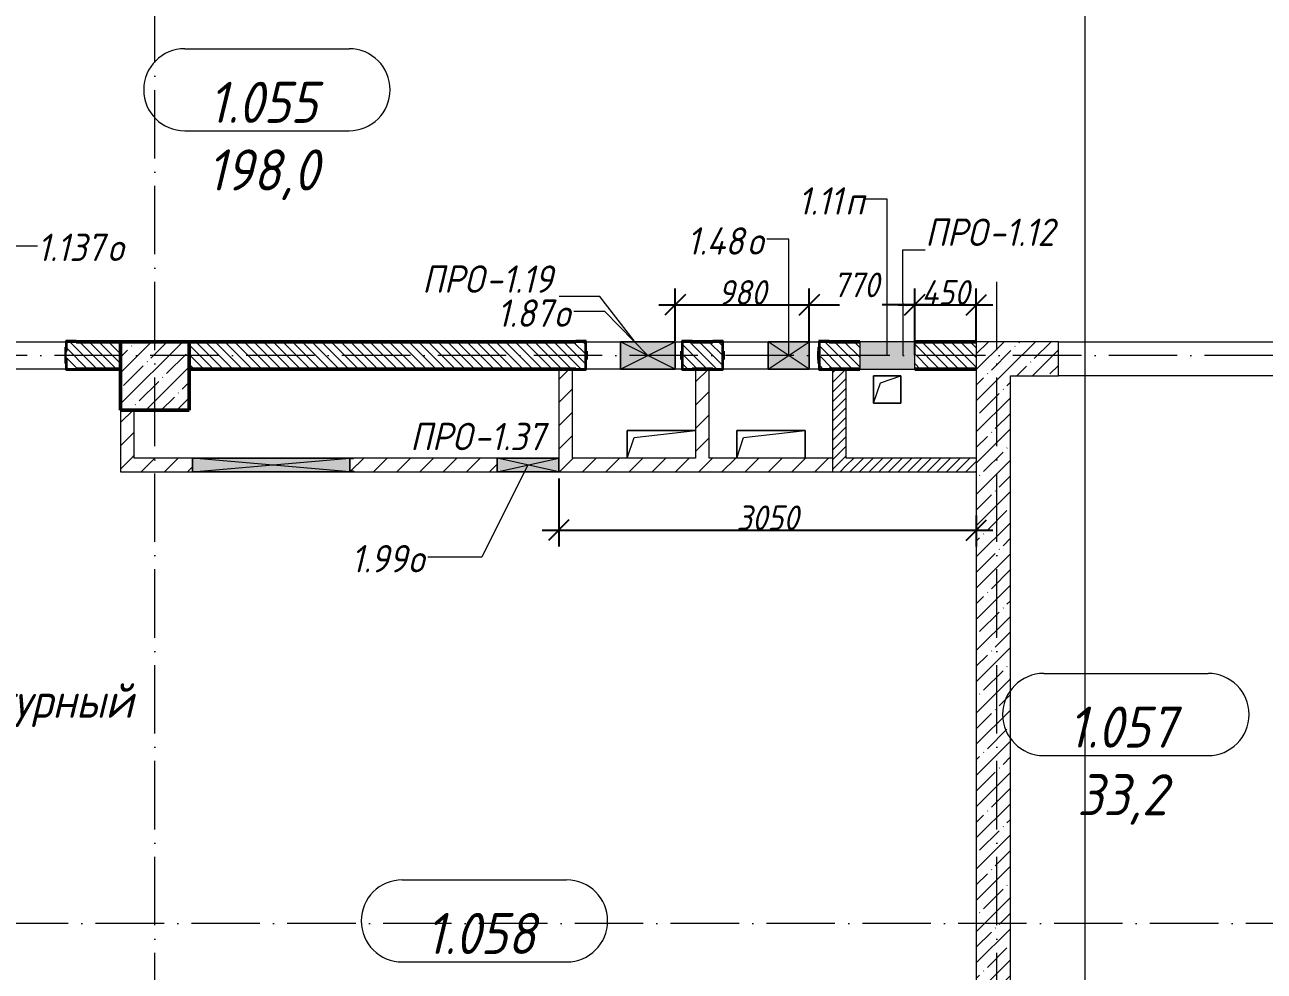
# Model space of a CAD drawing. Header units: millimetres. Extents: x -12989 to 629078, y -109036 to 555275.
# Drawn here: x 587213 to 596266, y 267375 to 274287 of the extents above; entities that cross this region are included whole.
import ezdxf

# ---------------------------------------------------------------- set-up
doc = ezdxf.new("R2010")
doc.units = ezdxf.units.MM
doc.linetypes.add('50_200_ШТРИХ_1Т_ш5_п1_п1_', pattern=[700, 500, -100, 0, -100])
for name, color, linetype, lineweight in [('A-____-____-DIMS', 7, 'Continuous', 9), ('A-DETL-GENF-OTLN', 7, 'Continuous', 9), ('A-FLOR-____-OTLN', 7, 'Continuous', 9), ('A-GENM-____-IDEN', 7, 'Continuous', 9), ('A-GENM-____-MCUT', 7, 'Continuous', 25), ('A-GENM-____-OTLN', 7, 'Continuous', 9), ('A-GENM-____-OTLN-1', 7, 'Continuous', 25), ('A-GLAZ-____-IDEN', 7, 'Continuous', 9), ('A-GLAZ-____-OTLN', 7, 'Continuous', 9), ('A-WALL-____-MCUT-1', 7, 'Continuous', 9), ('A-WALL-____-MCUT-2', 7, 'Continuous', 50), ('A-WALL-____-OTLN', 7, 'Continuous', 9), ('A-WALL-____-PATT-1', 7, 'Continuous', 9), ('A-WALL-FNSH-MCUT-1', 7, 'Continuous', 9), ('G-____-____-TEXT', 7, 'Continuous', 9), ('I-WALL-____-OTLN', 7, 'Continuous', 9), ('S-COLS-____-MCUT', 7, 'Continuous', 50), ('S-COLS-____-OTLN', 7, 'Continuous', 9), ('S-GRID-____-OTLN-1', 7, '50_200_ШТРИХ_1Т_ш5_п1_п1_', 9)]:
    doc.layers.add(name, color=color, linetype=linetype, lineweight=lineweight)
doc.layers.add('A-AREA-IDEN-1', color=7, linetype='Continuous', lineweight=9, true_color=0xaaaaaa)
doc.layers.add('G-____-____-SYMB-1', color=9, linetype='Continuous', lineweight=9, true_color=0x808080)
doc.styles.add('ISOCPEUR_I', font='isocpeui.ttf', dxfattribs={"width": 0.9, "height": 2.5})
doc.styles.add('ISOCPEUR_I_10', font='isocpeui.ttf', dxfattribs={"width": 0.9, "height": 180})
doc.styles.add('ISOCPEUR_I_9', font='isocpeui.ttf', dxfattribs={"width": 0.9, "height": 250})
doc.dimstyles.new('ISO-1_8_0_9К_СРЕДНИЙ_Кладочные_3', dxfattribs={"dimscale": 304.8, "dimtxt": 179.276612, "dimasz": 0.492126, "dimexe": 0.393701, "dimexo": 0, "dimgap": 0, "dimtad": 1, "dimdec": 3, "dimrnd": 0.001, "dimdsep": 46, "dimtxsty": 'ISOCPEUR_I_10', "dimblk1": 'OBLIQUE', "dimblk2": 'OBLIQUE', "dimsah": 1, "dimcen": 0.09, "dimdle": 0.393701, "dimazin": 0, "dimtfac": 1, "dimtdec": 4, "dimtix": 1, "dimtmove": 0, "dimatfit": 3, "dimfxl": 1, "dimtvp": 1, "dimtolj": 1, "dimtzin": 0, "dimarcsym": 2})
doc.dimstyles.new('ISO-1_8_0_9К_СРЕДНИЙ_Кладочные_5', dxfattribs={"dimscale": 304.8, "dimtxt": 179.276612, "dimasz": 0.492126, "dimexe": 0.393701, "dimexo": 0, "dimgap": 0, "dimtad": 1, "dimdec": 3, "dimrnd": 0.001, "dimdsep": 46, "dimtxsty": 'ISOCPEUR_I_10', "dimblk1": 'OBLIQUE', "dimblk2": 'OBLIQUE', "dimsah": 1, "dimcen": 0.09, "dimdle": 0.393701, "dimazin": 0, "dimtfac": 1, "dimtdec": 4, "dimtix": 1, "dimtmove": 2, "dimatfit": 3, "dimfxl": 1, "dimtvp": 1, "dimtolj": 1, "dimtzin": 0, "dimarcsym": 2})
pattern_1 = [(135, (513013.31, 265891.49), (-35.35534, -35.35534), [])]
pattern_2 = [(45, (513013.31, 265891.49), (-84.85281, 84.85281), [])]
pattern_3 = [(45, (513013.31, 265891.49), (-35.35534, 35.35534), [])]
pattern_4 = [(45, (513013.31, 265891.49), (-114.04925, 114.04925), []), (45, (513127.36, 265891.49), (-114.04925, 114.04925), [201.612, -40.322, 3.353, -36.97])]

# ---------------------------------------------------------------- blocks, each defined once
blk = doc.blocks.new('BSC_Колонна _Прямоугольная - 500х500-V65-АР1_План отверстий 1 этажа в осях 1-64_А-ГГ')
at = {"layer": 'S-COLS-____-OTLN'}
h = blk.add_hatch(dxfattribs=at)
h.set_pattern_fill('FP_97', color=256, style=0, pattern_type=2)
h.set_pattern_definition([(45, (-75150, -5831.04), (-114.04925, 114.04925), []), (45, (-75035.95, -5831.04), (-114.04925, 114.04925), [201.613, -40.323, 3.353, -36.97])])
h.paths.add_polyline_path([(-250, -250), (250, -250), (250, 250), (-250, 250)], flags=0)
at = {"layer": 'S-COLS-____-MCUT'}
for p, q in [((250, 250), (-250, 250)), ((-250, 250), (-250, -250)), ((250, -250), (250, 250)), ((-250, -250), (250, -250))]:
    blk.add_line(p, q, dxfattribs=at)
blk = doc.blocks.new('Фахверк_СКБ_Уголок - 200_4010_1-27904896-АР1_План отверстий 1 этажа в осях 1-64_А-ГГ')
at = {"layer": 'A-GENM-____-MCUT'}
for p, q in [((200, 156), (125, 156)), ((125, 156), (125, 81)), ((131, 81), (131, 150)), ((131, 150), (200, 150)), ((200, 150), (200, 156)), ((125, 81), (131, 81)), ((131, 19), (125, 19)), ((125, 19), (125, -56)), ((131, -50), (131, 19)), ((125, -56), (200, -56)), ((200, -50), (131, -50)), ((200, -56), (200, -50))]:
    blk.add_line(p, q, dxfattribs=at)
blk = doc.blocks.new('Фахверк_СКБ_Уголок - 200_4010-27904266-АР1_План отверстий 1 этажа в осях 1-64_А-ГГ')
at = {"layer": 'A-GENM-____-MCUT'}
for p, q in [((125, 156), (50, 156)), ((50, 156), (50, 150)), ((50, 150), (119, 150)), ((119, 150), (119, 81)), ((125, 81), (125, 156)), ((119, 81), (125, 81)), ((125, 19), (119, 19)), ((119, 19), (119, -50)), ((125, -56), (125, 19)), ((119, -50), (50, -50)), ((50, -50), (50, -56)), ((50, -56), (125, -56))]:
    blk.add_line(p, q, dxfattribs=at)
blk = doc.blocks.new('154_Фахверк_СКБ_Швеллер - Тип_100_4010-28225412-АР1_План отверстий 1 этажа в осях 1-64_А-ГГ')
at = {"layer": 'A-GENM-____-MCUT'}
for p, q in [((150, 50), (175, 50)), ((175, 47), (150, 47)), ((175, 50), (175, 47)), ((150, -47), (175, -47)), ((175, -50), (150, -50)), ((175, -47), (175, -50))]:
    blk.add_line(p, q, dxfattribs=at)
blk = doc.blocks.new('154_Стойка_СКБ_Уголок - СМ-2230_200-28216496-АР1_План отверстий 1 этажа в осях 1-64_А-ГГ')
at = {"layer": 'A-GENM-____-MCUT'}
for p, q in [((125, 156), (125, 81)), ((200, 156), (125, 156)), ((131, 81), (131, 150)), ((131, 150), (200, 150)), ((200, 150), (200, 156)), ((125, 81), (131, 81)), ((131, 19), (125, 19)), ((125, 19), (125, -56)), ((131, -50), (131, 19)), ((125, -56), (200, -56)), ((200, -50), (131, -50)), ((200, -56), (200, -50))]:
    blk.add_line(p, q, dxfattribs=at)
blk = doc.blocks.new('Стойка_Влож_Полоса боковая - Полоса-V151-АР1_План отверстий 1 этажа в осях 1-64_А-ГГ')
at = {"layer": 'A-GENM-____-OTLN'}
for p, q in [((-5, 60), (0, 60)), ((-5, -60), (-5, 60)), ((0, -60), (-5, -60))]:
    blk.add_line(p, q, dxfattribs=at)
blk = doc.blocks.new('154_Стойка_СКБ_Уголок - СМ-2530_200-28213945-АР1_План отверстий 1 этажа в осях 1-64_А-ГГ')
at = {"layer": 'A-GENM-____-MCUT'}
for p, q in [((125, 156), (125, 81)), ((200, 156), (125, 156)), ((131, 81), (131, 150)), ((131, 150), (200, 150)), ((200, 150), (200, 156)), ((125, 81), (131, 81)), ((131, 19), (125, 19)), ((125, 19), (125, -56)), ((131, -50), (131, 19)), ((125, -56), (200, -56)), ((200, -50), (131, -50)), ((200, -56), (200, -50))]:
    blk.add_line(p, q, dxfattribs=at)
blk = doc.blocks.new('Стойка_Влож_Полоса боковая - Полоса-28213942-АР1_План отверстий 1 этажа в осях 1-64_А-ГГ')
at = {"layer": 'A-GENM-____-OTLN'}
for p, q in [((-5, 60), (0, 60)), ((-5, -60), (-5, 60)), ((0, 31), (0, -31)), ((0, -60), (-5, -60))]:
    blk.add_line(p, q, dxfattribs=at)
blk = doc.blocks.new('AR_Отверстие Ниша - Лючок-32401323-АР1_План отверстий 1 этажа в осях 1-64_А-ГГ')
at = {"layer": 'A-GLAZ-____-OTLN'}
blk.add_hatch(color=256, dxfattribs=at).paths.add_polyline_path([(-200, 100), (-200, -100), (200, -100), (200, 100)], flags=0)
for p, q in [((200, 100), (-200, 100)), ((-200, 100), (-200, -100)), ((200, -100), (200, 100)), ((-200, -100), (200, -100))]:
    blk.add_line(p, q, dxfattribs=at)
blk = doc.blocks.new('AR_Отверстие прямоугольное _в плите_ - AR_Отверстие прямоугольное _в плите_-30229432-АР1_План отверстий 1 этажа в осях 1-64_А-ГГ')
at = {"layer": 'A-GENM-____-OTLN'}
for p, q in [((250, 100), (-250, 100)), ((-250, 100), (-250, -100)), ((-200, 50), (250, 100)), ((-250, -100), (-200, 50))]:
    blk.add_line(p, q, dxfattribs=at)
blk = doc.blocks.new('AR_Отверстие прямоугольное _в плите_ - AR_Отверстие прямоугольное _в плите_-V153-АР1_План отверстий 1 этажа в осях 1-64_А-ГГ')
at = {"layer": 'A-GENM-____-OTLN'}
for p, q in [((250, 100), (-250, 100)), ((-250, 100), (-250, -100)), ((-200, 50), (250, 100)), ((250, -100), (250, 100)), ((-250, -100), (-200, 50))]:
    blk.add_line(p, q, dxfattribs=at)
blk = doc.blocks.new('AR_Отверстие прямоугольное _в плите_ - AR_Отверстие прямоугольное _в плите_-V156-АР1_План отверстий 1 этажа в осях 1-64_А-ГГ')
at = {"layer": 'A-GENM-____-OTLN'}
for p, q in [((100, 100), (-100, 100)), ((-100, 100), (-100, -100)), ((-50, 50), (100, 100)), ((100, -100), (100, 100)), ((-100, -100), (-50, 50)), ((-100, -100), (100, -100))]:
    blk.add_line(p, q, dxfattribs=at)
blk = doc.blocks.new('AR_Отверстие прямоугольное _в стене_ - AR_Отверстие прямоугольное _в стене__ЭОМ-36398144-АР1_План отверстий 1 этажа в осях 1-64_А-ГГ')
at = {"layer": 'A-GLAZ-____-OTLN'}
blk.add_hatch(color=256, dxfattribs=at).paths.add_polyline_path([(112.8, 100), (-200, 100), (-200, -100), (200, -100), (200, 100)], flags=0)
at = {"layer": 'A-DETL-GENF-OTLN'}
for p, q in [((-200, -100), (-200, 100)), ((-200, 100), (200, 100)), ((200, 100), (-200, -100)), ((-200, 100), (200, -100)), ((200, 100), (-200, 100)), ((-200, 100), (-200, -100)), ((200, 100), (200, -100)), ((200, -100), (200, 100)), ((200, -100), (-200, -100)), ((-200, -100), (200, -100))]:
    blk.add_line(p, q, dxfattribs=at)
blk = doc.blocks.new('AR_Отверстие прямоугольное _в стене__БезПР - AR_Отверстие прямоугольное _в стене__БезПР-36392850-АР1_План отверстий 1 этажа в осях 1-64_А-ГГ')
at = {"layer": 'A-GLAZ-____-OTLN'}
blk.add_hatch(color=256, dxfattribs=at).paths.add_polyline_path([(150, 100), (-150, 100), (-150, -100), (150, -100), (150, 86.6)], flags=0)
at = {"layer": 'A-DETL-GENF-OTLN'}
for p, q in [((-150, -100), (-150, 100)), ((-150, 100), (150, 100)), ((150, 100), (-150, -100)), ((-150, 100), (150, -100)), ((150, 100), (-150, 100)), ((-150, 100), (-150, -100)), ((150, 100), (150, -100)), ((150, -100), (150, 100)), ((150, -100), (-150, -100)), ((-150, -100), (150, -100))]:
    blk.add_line(p, q, dxfattribs=at)
blk = doc.blocks.new('AR_Отверстие прямоугольное _в стене_ - AR_Отверстие прямоугольное _в стене__ОВ-36755311-АР1_План отверстий 1 этажа в осях 1-64_А-ГГ')
at = {"layer": 'A-GLAZ-____-OTLN'}
blk.add_hatch(color=256, dxfattribs=at).paths.add_polyline_path([(225, 50), (-225, 50), (-225, -50), (225, -50)], flags=0)
at = {"layer": 'A-DETL-GENF-OTLN'}
for p, q in [((-225, -50), (-225, 50)), ((-225, 50), (225, 50)), ((225, 50), (-225, -50)), ((-225, 50), (225, -50)), ((225, 50), (-225, 50)), ((-225, 50), (-225, -50)), ((225, 50), (225, -50)), ((225, -50), (225, 50)), ((225, -50), (-225, -50)), ((-225, -50), (225, -50))]:
    blk.add_line(p, q, dxfattribs=at)
blk = doc.blocks.new('AR_Отверстие прямоугольное _в стене_ - AR_Отверстие прямоугольное _в стене__ОВ-36863931-АР1_План отверстий 1 этажа в осях 1-64_А-ГГ')
at = {"layer": 'A-GLAZ-____-OTLN'}
blk.add_hatch(color=256, dxfattribs=at).paths.add_polyline_path([(575, 50), (-575, 50), (-575, -50), (575, -50)], flags=0)
at = {"layer": 'A-DETL-GENF-OTLN'}
for p, q in [((-575, -50), (-575, 50)), ((-575, 50), (575, 50)), ((575, 50), (-575, -50)), ((-575, 50), (575, -50)), ((575, 50), (-575, 50)), ((-575, 50), (-575, -50)), ((575, 50), (575, -50)), ((575, -50), (575, 50)), ((575, -50), (-575, -50)), ((-575, -50), (575, -50))]:
    blk.add_line(p, q, dxfattribs=at)
blk = doc.blocks.new('_Oblique')
at = {"color": 0, "linetype": 'ByBlock', "lineweight": -2}
blk.add_line((-0.5, -0.5), (0.5, 0.5), dxfattribs=at)
blk = doc.blocks.new('*D5835')
at = {"layer": 'A-____-____-DIMS', "color": 0, "lineweight": -2, "transparency": 16777216}
for p, q in [((591963.3, 271978.5), (591963.3, 272362)), ((592943.3, 271972.5), (592943.3, 272362)), ((591843.3, 272242), (593063.3, 272242))]:
    blk.add_line(p, q, dxfattribs=at)
at = {"layer": 'Defpoints', "color": 0, "transparency": 16777216}
for p in [(592943.3, 272242), (591963.3, 271978.5), (592943.3, 271972.5)]:
    blk.add_point(p, dxfattribs=at)
at = {"layer": 'A-____-____-DIMS', "color": 0, "lineweight": -2, "transparency": 16777216, "xscale": 150, "yscale": 150, "zscale": 150, "rotation": 180}
blk.add_blockref('_Oblique', (591963.3, 272242), dxfattribs=at)
at = {"layer": 'A-____-____-DIMS', "color": 0, "lineweight": -2, "transparency": 16777216, "xscale": 150, "yscale": 150, "zscale": 150}
blk.add_blockref('_Oblique', (592943.3, 272242), dxfattribs=at)
at = {"layer": 'A-____-____-DIMS', "color": 0, "transparency": 16777216, "insert": (592453.3, 272332), "char_height": 180, "width": 409.578, "attachment_point": 5, "style": 'ISOCPEUR_I_10'}
blk.add_mtext('\\A1;980', dxfattribs=at)
blk = doc.blocks.new('*D5836')
at = {"layer": 'A-____-____-DIMS', "color": 0, "lineweight": -2, "transparency": 16777216}
for p, q in [((592943.3, 271972.5), (592943.3, 272362)), ((593713.3, 271873.9), (593713.3, 272362)), ((592823.3, 272242), (593165.1, 272242)), ((593833.3, 272242), (593476.4, 272242))]:
    blk.add_line(p, q, dxfattribs=at)
at = {"layer": 'Defpoints', "color": 0, "transparency": 16777216}
for p in [(593713.3, 272242), (592943.3, 271972.5), (593713.3, 271873.9)]:
    blk.add_point(p, dxfattribs=at)
at = {"layer": 'A-____-____-DIMS', "color": 0, "lineweight": -2, "transparency": 16777216, "xscale": 150, "yscale": 150, "zscale": 150, "rotation": 180}
blk.add_blockref('_Oblique', (592943.3, 272242), dxfattribs=at)
at = {"layer": 'A-____-____-DIMS', "color": 0, "lineweight": -2, "transparency": 16777216, "xscale": 150, "yscale": 150, "zscale": 150}
blk.add_blockref('_Oblique', (593713.3, 272242), dxfattribs=at)
at = {"layer": 'A-____-____-DIMS', "color": 0, "transparency": 16777216, "insert": (593116, 272477.1), "char_height": 180, "width": 409.578, "attachment_point": 1, "line_spacing_factor": 1.149209, "style": 'ISOCPEUR_I_10'}
blk.add_mtext('\\A1;770', dxfattribs=at)
blk = doc.blocks.new('*D5837')
at = {"layer": 'A-____-____-DIMS', "color": 0, "lineweight": -2, "transparency": 16777216}
for p, q in [((593713.3, 271873.9), (593713.3, 272362)), ((594163.3, 271972.5), (594163.3, 272362)), ((593593.3, 272242), (594283.3, 272242))]:
    blk.add_line(p, q, dxfattribs=at)
at = {"layer": 'Defpoints', "color": 0, "transparency": 16777216}
for p in [(594163.3, 272242), (594163.3, 271972.5), (593713.3, 271873.9)]:
    blk.add_point(p, dxfattribs=at)
at = {"layer": 'A-____-____-DIMS', "color": 0, "lineweight": -2, "transparency": 16777216, "xscale": 150, "yscale": 150, "zscale": 150, "rotation": 180}
blk.add_blockref('_Oblique', (593713.3, 272242), dxfattribs=at)
at = {"layer": 'A-____-____-DIMS', "color": 0, "lineweight": -2, "transparency": 16777216, "xscale": 150, "yscale": 150, "zscale": 150}
blk.add_blockref('_Oblique', (594163.3, 272242), dxfattribs=at)
at = {"layer": 'A-____-____-DIMS', "color": 0, "transparency": 16777216, "insert": (593938.3, 272332), "char_height": 180, "width": 426.127, "attachment_point": 5, "style": 'ISOCPEUR_I_10'}
blk.add_mtext('\\A1;450', dxfattribs=at)
blk = doc.blocks.new('*D5874')
at = {"layer": 'A-____-____-DIMS', "color": 0, "lineweight": -2, "transparency": 16777216}
for p, q in [((591113.3, 270972.5), (591113.3, 270476.1)), ((594163.3, 270702.2), (594163.3, 270476.1)), ((590993.3, 270596.1), (594283.3, 270596.1))]:
    blk.add_line(p, q, dxfattribs=at)
at = {"layer": 'Defpoints', "color": 0, "transparency": 16777216}
for p in [(591113.3, 270972.5), (594163.3, 270702.2), (594163.3, 270596.1)]:
    blk.add_point(p, dxfattribs=at)
at = {"layer": 'A-____-____-DIMS', "color": 0, "lineweight": -2, "transparency": 16777216, "xscale": 150, "yscale": 150, "zscale": 150, "rotation": 180}
blk.add_blockref('_Oblique', (591113.3, 270596.1), dxfattribs=at)
at = {"layer": 'A-____-____-DIMS', "color": 0, "lineweight": -2, "transparency": 16777216, "xscale": 150, "yscale": 150, "zscale": 150}
blk.add_blockref('_Oblique', (594163.3, 270596.1), dxfattribs=at)
at = {"layer": 'A-____-____-DIMS', "color": 0, "transparency": 16777216, "insert": (592638.3, 270686.1), "char_height": 180, "width": 546.104, "attachment_point": 5, "style": 'ISOCPEUR_I_10'}
blk.add_mtext('\\A1;3050', dxfattribs=at)
blk = doc.blocks.new('AAR_СКБ_Марка_помещения_1_5 ммп - Номер _ Площадь-27962135-АИ_План этажа_Стены_1')
at = {"layer": 'A-AREA-IDEN-1'}
for p, q in [((-2.987, 3), (3.013, 3)), ((-2.987, 0), (3.013, 0))]:
    blk.add_line(p, q, dxfattribs=at)
for centre, start, end in [((-2.987, 1.5), 90, 270), ((3.013, 1.5), 270, 90)]:
    blk.add_arc(centre, 1.5, start, end, dxfattribs=at)

msp = doc.modelspace()

# ---------------------------------------------------------------- hatches: boundary and pattern name
at = {"layer": 'A-WALL-____-PATT-1'}
h = msp.add_hatch(dxfattribs=at)
h.set_pattern_fill('FP_6', color=256, style=0, pattern_type=2)
h.set_pattern_definition(pattern_1)
h.paths.add_polyline_path([(587913.3109, 271772.5335), (587913.3109, 271972.5335), (587519.3109, 271972.5335), (587519.3109, 271903.5335), (587513.3109, 271903.5335), (587513.3109, 271841.5335), (587519.3109, 271841.5335), (587519.3109, 271772.5335), (587588.3109, 271772.5335)], flags=0)
h.paths.add_polyline_path([(585413.3109, 271772.5335), (585807.3109, 271772.5335), (585807.3109, 271841.5335), (585813.3109, 271841.5335), (585813.3109, 271903.5335), (585807.3109, 271903.5335), (585807.3109, 271972.5335), (585413.3109, 271972.5335), (585413.3109, 271903.5335)], flags=0)
h = msp.add_hatch(dxfattribs=at)
h.set_pattern_fill('FP_6', color=256, style=0, pattern_type=2)
h.set_pattern_definition(pattern_1)
h.paths.add_polyline_path([(593713.3109, 271772.5335), (594163.3109, 271772.5335), (594163.3109, 271972.5335), (593713.3109, 271972.5335), (593713.3109, 271894.2727)], flags=0)
h.paths.add_polyline_path([(593019.3109, 271772.5335), (593313.3109, 271772.5335), (593313.3109, 271972.5335), (593019.3109, 271972.5335), (593019.3109, 271903.5335), (593013.3109, 271903.5335), (593013.3109, 271841.5335), (593019.3109, 271841.5335), (593019.3109, 271773.577)], flags=0)
h.paths.add_polyline_path([(591307.3109, 271772.5335), (591307.3109, 271841.5335), (591313.3109, 271841.5335), (591313.3109, 271903.5335), (591307.3109, 271903.5335), (591307.3109, 271972.5335), (588413.3109, 271972.5335), (588413.3109, 271772.5335), (591238.3109, 271772.5335)], flags=0)
h.paths.add_polyline_path([(592019.3109, 271772.5335), (592307.3109, 271772.5335), (592307.3109, 271841.5335), (592313.3109, 271841.5335), (592313.3109, 271903.5335), (592307.3109, 271903.5335), (592307.3109, 271972.5335), (592019.3109, 271972.5335), (592019.3109, 271903.5335), (592013.3109, 271903.5335), (592013.3109, 271841.5335), (592019.3109, 271841.5335), (592019.3109, 271776.5335)], flags=0)
h = msp.add_hatch(dxfattribs=at)
h.set_pattern_fill('FP_27', color=256, style=0, pattern_type=2)
h.set_pattern_definition(pattern_4)
h.paths.add_polyline_path([(594301.718, 264472.5335), (594413.3109, 264472.5335), (594413.3109, 271972.5335), (594163.3109, 271972.5335), (594163.3109, 264472.5335)], flags=0)
h = msp.add_hatch(dxfattribs=at)
h.set_pattern_fill('FP_27', color=256, style=0, pattern_type=2)
h.set_pattern_definition(pattern_4)
h.paths.add_polyline_path([(596813.3109, 271722.5335), (596813.3109, 271972.5335), (596363.3109, 271972.5335), (596363.3109, 271722.5335), (596563.3109, 271722.5335)], flags=0)
h.paths.add_polyline_path([(594413.3109, 271722.5335), (594763.3109, 271722.5335), (594763.3109, 271972.5335), (594413.3109, 271972.5335)], flags=0)
h = msp.add_hatch(dxfattribs=at)
h.set_pattern_fill('FP_4', color=256, style=0, pattern_type=2)
h.set_pattern_definition(pattern_2)
h.paths.add_polyline_path([(591213.3109, 271122.5335), (591213.3109, 271772.5335), (591113.3109, 271772.5335), (591113.3109, 271122.5335)], flags=0)
h = msp.add_hatch(dxfattribs=at)
h.set_pattern_fill('FP_4', color=256, style=0, pattern_type=2)
h.set_pattern_definition(pattern_2)
h.paths.add_polyline_path([(592213.3109, 271122.5335), (592213.3109, 271772.5335), (592113.3109, 271772.5335), (592113.3109, 271122.5335)], flags=0)
h = msp.add_hatch(dxfattribs=at)
h.set_pattern_fill('FP_5', color=256, style=0, pattern_type=2)
h.set_pattern_definition(pattern_3)
h.paths.add_polyline_path([(593213.3109, 271022.5335), (593213.3109, 271772.5335), (593113.3109, 271772.5335), (593113.3109, 271022.5335)], flags=0)
h = msp.add_hatch(dxfattribs=at)
h.set_pattern_fill('FP_4', color=256, style=0, pattern_type=2)
h.set_pattern_definition(pattern_2)
h.paths.add_polyline_path([(588013.3109, 271122.5335), (588013.3109, 271472.5335), (587913.3109, 271472.5335), (587913.3109, 271122.5335)], flags=0)
h = msp.add_hatch(dxfattribs=at)
h.set_pattern_fill('FP_4', color=256, style=0, pattern_type=2)
h.set_pattern_definition(pattern_2)
h.paths.add_polyline_path([(593113.3109, 271022.5335), (593113.3109, 271122.5335), (591113.3109, 271122.5335), (591113.3109, 271022.5335), (592534.2538, 271022.5335)], flags=0)
h.paths.add_polyline_path([(590663.3109, 271022.5335), (590663.3109, 271122.5335), (589613.3109, 271122.5335), (589613.3109, 271119.5335), (589588.3109, 271119.5335), (589588.3109, 271025.5335), (589613.3109, 271025.5335), (589613.3109, 271022.5335)], flags=0)
h.paths.add_polyline_path([(587913.3109, 271022.5335), (588438.3109, 271022.5335), (588438.3109, 271122.5335), (587913.3109, 271122.5335)], flags=0)
h = msp.add_hatch(dxfattribs=at)
h.set_pattern_fill('FP_5', color=256, style=0, pattern_type=2)
h.set_pattern_definition(pattern_3)
h.paths.add_polyline_path([(594163.3109, 271022.5335), (594163.3109, 271122.5335), (593213.3109, 271122.5335), (593213.3109, 271022.5335)], flags=0)

# ---------------------------------------------------------------- linework, layer by layer
at = {"layer": 'A-FLOR-____-OTLN'}
for p, q in [((593413.3109, 271722.5335), (593613.3109, 271722.5335)), ((593413.3109, 271522.5335), (593413.3109, 271722.5335)), ((593613.3109, 271722.5335), (593613.3109, 271522.5335)), ((593613.3109, 271522.5335), (593413.3109, 271522.5335)), ((591613.3109, 271322.5335), (592113.3109, 271322.5335)), ((591613.3109, 271122.5335), (591613.3109, 271322.5335)), ((592413.3109, 271322.5335), (592913.3109, 271322.5335)), ((592413.3109, 271122.5335), (592413.3109, 271322.5335)), ((592913.3109, 271322.5335), (592913.3109, 271122.5335))]:
    msp.add_line(p, q, dxfattribs=at)
at = {"layer": 'A-GENM-____-IDEN'}
for p, q in [((593626.5041, 272644.2971), (593790.436, 272644.2971)), ((593628.8226, 271872.5335), (593626.5041, 272644.2971)), ((591413.3201, 272302.2959), (591116.7983, 272302.2959)), ((591663.3109, 271978.5335), (591413.3201, 272302.2959))]:
    msp.add_line(p, q, dxfattribs=at)
at = {"layer": 'A-GLAZ-____-IDEN'}
for p, q in [((593513.3109, 273012.8009), (593349.5043, 273012.8009)), ((593513.3109, 271872.5335), (593513.3109, 273012.8009)), ((592793.3109, 272720.3082), (592634.2204, 272720.3082)), ((592793.3109, 271872.5335), (592793.3109, 272720.3082)), ((587110.6192, 272673.6868), (587305.7015, 272673.6868)), ((591448.8996, 272193.085), (591222.6461, 272193.085)), ((591763.3109, 271872.5335), (591448.8996, 272193.085)), ((590888.3109, 271072.5335), (590552.2201, 270399.7725)), ((590552.2201, 270399.7725), (590156.6282, 270399.7725))]:
    msp.add_line(p, q, dxfattribs=at)
at = {"layer": 'A-WALL-____-MCUT-1'}
for p, q in [((594163.3109, 271972.5335), (594163.3109, 264472.5335)), ((594763.3109, 271972.5335), (594163.3109, 271972.5335)), ((594763.3109, 271722.5335), (594763.3109, 271972.5335)), ((594413.3109, 264472.5335), (594413.3109, 271722.5335)), ((594413.3109, 271722.5335), (594763.3109, 271722.5335))]:
    msp.add_line(p, q, dxfattribs=at)
at = {"layer": 'A-WALL-____-MCUT-2'}
for p, q in [((587913.3109, 271972.5335), (587588.3109, 271972.5335)), ((591238.3109, 271972.5335), (588413.3109, 271972.5335)), ((592238.3109, 271972.5335), (592088.3109, 271972.5335)), ((593313.3109, 271972.5335), (593088.3109, 271972.5335)), ((594163.3109, 271972.5335), (593713.3109, 271972.5335)), ((591313.3109, 271841.5335), (591313.3109, 271903.5335)), ((592013.3109, 271903.5335), (592013.3109, 271841.5335)), ((592313.3109, 271841.5335), (592313.3109, 271903.5335)), ((593013.3109, 271903.5335), (593013.3109, 271841.5335)), ((587588.3109, 271772.5335), (587913.3109, 271772.5335)), ((588413.3109, 271772.5335), (591238.3109, 271772.5335)), ((592088.3109, 271772.5335), (592238.3109, 271772.5335)), ((593088.3109, 271772.5335), (593313.3109, 271772.5335)), ((593713.3109, 271772.5335), (594163.3109, 271772.5335))]:
    msp.add_line(p, q, dxfattribs=at)
at = {"layer": 'A-WALL-____-OTLN'}
for p, q in [((594763.3109, 271972.5335), (596363.3109, 271972.5335)), ((596363.3109, 271722.5335), (594763.3109, 271722.5335))]:
    msp.add_line(p, q, dxfattribs=at)
at = {"layer": 'A-WALL-FNSH-MCUT-1'}
for p, q in [((591113.3109, 271772.5335), (591113.3109, 271122.5335)), ((591213.3109, 271122.5335), (591213.3109, 271772.5335)), ((592113.3109, 271772.5335), (592113.3109, 271122.5335)), ((592213.3109, 271122.5335), (592213.3109, 271772.5335)), ((593113.3109, 271772.5335), (593113.3109, 271022.5335)), ((593213.3109, 271122.5335), (593213.3109, 271772.5335)), ((587913.3109, 271472.5335), (587913.3109, 271022.5335)), ((588013.3109, 271122.5335), (588013.3109, 271472.5335)), ((588438.3109, 271122.5335), (588013.3109, 271122.5335)), ((590663.3109, 271122.5335), (589613.3109, 271122.5335)), ((592113.3109, 271122.5335), (591213.3109, 271122.5335)), ((593113.3109, 271122.5335), (592213.3109, 271122.5335)), ((594163.3109, 271122.5335), (593213.3109, 271122.5335)), ((587913.3109, 271022.5335), (588438.3109, 271022.5335)), ((589613.3109, 271022.5335), (590663.3109, 271022.5335)), ((591113.3109, 271022.5335), (594163.3109, 271022.5335))]:
    msp.add_line(p, q, dxfattribs=at)
at = {"layer": 'G-____-____-SYMB-1'}
msp.add_line((594956.3086, 311297.8177), (594956.3086, 261103.0337), dxfattribs=at)
at = {"layer": 'I-WALL-____-OTLN'}
for p, q in [((587063.3109, 271972.5335), (587513.3109, 271972.5335)), ((591313.3109, 271972.5335), (591563.3109, 271972.5335)), ((591963.3109, 271972.5335), (592013.3109, 271972.5335)), ((592313.3109, 271972.5335), (592643.3109, 271972.5335)), ((592943.3109, 271972.5335), (593013.3109, 271972.5335)), ((587513.3109, 271772.5335), (587063.3109, 271772.5335)), ((591563.3109, 271772.5335), (591313.3109, 271772.5335)), ((592013.3109, 271772.5335), (591963.3109, 271772.5335)), ((592643.3109, 271772.5335), (592313.3109, 271772.5335)), ((593013.3109, 271772.5335), (592943.3109, 271772.5335))]:
    msp.add_line(p, q, dxfattribs=at)
at = {"layer": 'S-GRID-____-OTLN-1'}
for p, q in [((588163.3109, 261408.8852), (588163.3109, 276042.0309)), ((594313.3109, 261408.8852), (594313.3109, 272426.5075)), ((603332.0982, 271872.5335), (508344.5407, 271872.5335)), ((616934.3705, 267722.5335), (508344.5407, 267722.5335))]:
    msp.add_line(p, q, dxfattribs=at)

# ---------------------------------------------------------------- block references
at = {"layer": 'A-AREA-IDEN-1', "xscale": 199.9999999999999, "yscale": 199.9999999999999, "zscale": 199.9999999999999}
for p in [(588979.0521, 273512.4138), (595253.2699, 268949.3462), (590567.9774, 267441.9042)]:
    msp.add_blockref('AAR_СКБ_Марка_помещения_1_5 ммп - Номер _ Площадь-27962135-АИ_План этажа_Стены_1', p, dxfattribs=at)
at = {"layer": 'A-GENM-____-OTLN'}
for name, p in [('Стойка_Влож_Полоса боковая - Полоса-28213942-АР1_План отверстий 1 этажа в осях 1-64_А-ГГ', (587513.3109, 271872.5335)), ('Стойка_Влож_Полоса боковая - Полоса-V151-АР1_План отверстий 1 этажа в осях 1-64_А-ГГ', (593013.3109, 271872.5335)), ('AR_Отверстие прямоугольное _в плите_ - AR_Отверстие прямоугольное _в плите_-V156-АР1_План отверстий 1 этажа в осях 1-64_А-ГГ', (593513.3109, 271622.5335)), ('AR_Отверстие прямоугольное _в плите_ - AR_Отверстие прямоугольное _в плите_-30229432-АР1_План отверстий 1 этажа в осях 1-64_А-ГГ', (591863.3109, 271222.5335)), ('AR_Отверстие прямоугольное _в плите_ - AR_Отверстие прямоугольное _в плите_-V153-АР1_План отверстий 1 этажа в осях 1-64_А-ГГ', (592663.3109, 271222.5335))]:
    msp.add_blockref(name, p, dxfattribs=at)
at = {"layer": 'A-GENM-____-OTLN-1'}
for name, p in [('154_Стойка_СКБ_Уголок - СМ-2530_200-28213945-АР1_План отверстий 1 этажа в осях 1-64_А-ГГ', (587388.3109, 271822.5335)), ('154_Стойка_СКБ_Уголок - СМ-2230_200-28216496-АР1_План отверстий 1 этажа в осях 1-64_А-ГГ', (592888.3109, 271822.5335)), ('154_Фахверк_СКБ_Швеллер - Тип_100_4010-28225412-АР1_План отверстий 1 этажа в осях 1-64_А-ГГ', (589438.3109, 271072.5335))]:
    msp.add_blockref(name, p, dxfattribs=at)
at = {"layer": 'A-GENM-____-OTLN-1', "rotation": 180}
for name, p in [('154_Стойка_СКБ_Уголок - СМ-2230_200-28216496-АР1_План отверстий 1 этажа в осях 1-64_А-ГГ', (591438.3109, 271922.5335)), ('Фахверк_СКБ_Уголок - 200_4010-27904266-АР1_План отверстий 1 этажа в осях 1-64_А-ГГ', (592138.3109, 271922.5335)), ('Фахверк_СКБ_Уголок - 200_4010_1-27904896-АР1_План отверстий 1 этажа в осях 1-64_А-ГГ', (592438.3109, 271922.5335))]:
    msp.add_blockref(name, p, dxfattribs=at)
at = {"layer": 'A-GLAZ-____-OTLN', "rotation": 180}
for name, p in [('AR_Отверстие прямоугольное _в стене_ - AR_Отверстие прямоугольное _в стене__ЭОМ-36398144-АР1_План отверстий 1 этажа в осях 1-64_А-ГГ', (591763.3109, 271872.5335)), ('AR_Отверстие прямоугольное _в стене__БезПР - AR_Отверстие прямоугольное _в стене__БезПР-36392850-АР1_План отверстий 1 этажа в осях 1-64_А-ГГ', (592793.3109, 271872.5335)), ('AR_Отверстие Ниша - Лючок-32401323-АР1_План отверстий 1 этажа в осях 1-64_А-ГГ', (593513.3109, 271872.5335)), ('AR_Отверстие прямоугольное _в стене_ - AR_Отверстие прямоугольное _в стене__ОВ-36863931-АР1_План отверстий 1 этажа в осях 1-64_А-ГГ', (589013.3109, 271072.5335)), ('AR_Отверстие прямоугольное _в стене_ - AR_Отверстие прямоугольное _в стене__ОВ-36755311-АР1_План отверстий 1 этажа в осях 1-64_А-ГГ', (590888.3109, 271072.5335))]:
    msp.add_blockref(name, p, dxfattribs=at)
at = {"layer": 'S-COLS-____-OTLN'}
msp.add_blockref('BSC_Колонна _Прямоугольная - 500х500-V65-АР1_План отверстий 1 этажа в осях 1-64_А-ГГ', (588163.3109, 271722.5335), dxfattribs=at)

# ---------------------------------------------------------------- texts
at = {"layer": 'A-AREA-IDEN-1', "char_height": 300, "attachment_point": 8, "line_spacing_factor": 1.139951, "style": 'ISOCPEUR_I'}
for s, insert, width in [('\\pxqc,t8.46667,16.93333,25.4,33.86667,42.33333,50.8,59.26667,67.73333,76.2,84.66667,93.13333,101.6,110.06667,118.53333,127,135.46667,143.93333,152.4,160.86667,169.33333,177.8,186.26667,194.73333,203.2,211.66667,220.13333,228.6,237.06667,245.53333,254,262.46667,270.93333;{1.055}', (588953.623, 273570.7436), 900), ('\\pxqc,t8.46667,16.93333,25.4,33.86667,42.33333,50.8,59.26667,67.73333,76.2,84.66667,93.13333,101.6,110.06667,118.53333,127,135.46667,143.93333,152.4,160.86667,169.33333,177.8,186.26667,194.73333,203.2,211.66667,220.13333,228.6,237.06667,245.53333,254,262.46667,270.93333;{198,0}', (588953.623, 273006.7957), 914), ('\\pxqc,t8.46667,16.93333,25.4,33.86667,42.33333,50.8,59.26667,67.73333,76.2,84.66667,93.13333,101.6,110.06667,118.53333,127,135.46667,143.93333,152.4,160.86667,169.33333,177.8,186.26667,194.73333,203.2,211.66667,220.13333,228.6,237.06667,245.53333,254,262.46667,270.93333;{1.057}', (595227.8409, 269007.6761), 900), ('\\pxqc,t8.46667,16.93333,25.4,33.86667,42.33333,50.8,59.26667,67.73333,76.2,84.66667,93.13333,101.6,110.06667,118.53333,127,135.46667,143.93333,152.4,160.86667,169.33333,177.8,186.26667,194.73333,203.2,211.66667,220.13333,228.6,237.06667,245.53333,254,262.46667,270.93333;{33,2}', (595228.8409, 268443.7281), 754), ('\\pxqc,t8.46667,16.93333,25.4,33.86667,42.33333,50.8,59.26667,67.73333,76.2,84.66667,93.13333,101.6,110.06667,118.53333,127,135.46667,143.93333,152.4,160.86667,169.33333,177.8,186.26667,194.73333,203.2,211.66667,220.13333,228.6,237.06667,245.53333,254,262.46667,270.93333;{1.058}', (590542.5483, 267500.2341), 900)]:
    msp.add_mtext(s, dxfattribs=dict(at, insert=insert, width=width))
at = {"layer": 'A-GENM-____-IDEN', "char_height": 200, "attachment_point": 1, "style": 'ISOCPEUR_I_9'}
for s, insert, width in [('ПРО', (593790.436, 272871.4133), 562.784625), ('-1.12', (594254.7798, 272871.4133), 620.506125), ('ПРО', (590116.1293, 272529.412), 562.784625), ('-1.19', (590580.473, 272529.412), 620.506125), ('ПРО', (590028.586, 271379.6497), 562.784625), ('-1.37', (590492.9297, 271379.6497), 663.79725)]:
    msp.add_mtext(s, dxfattribs=dict(at, insert=insert, width=width))
at = {"layer": 'A-GLAZ-____-IDEN', "char_height": 200, "attachment_point": 1, "style": 'ISOCPEUR_I_9'}
for s, insert, width in [('1.11', (592861.1487, 273100.4154), 418.480875), ('\\fISOCPEUR|b0|i1|c204|p34|;\\W.9;п', (593206.43, 273100.4154), 158.734125), ('1.48', (592050.4637, 272807.9227), 533.923875), ('1.137', (587305.7015, 272761.3014), 620.506125), ('\\fISOCPEUR|b0|i1|c204|p34|;\\W.9;о', (587817.6703, 272761.3014), 158.734125), ('\\fISOCPEUR|b0|i1|c204|p34|;\\W.9;о', (592490.9949, 272807.9227), 158.734125), ('1.87', (590663.1945, 272280.6996), 505.063125), ('\\fISOCPEUR|b0|i1|c204|p34|;\\W.9;о', (591079.9132, 272280.6996), 158.734125), ('1.99', (589597.1765, 270487.387), 505.063125), ('\\fISOCPEUR|b0|i1|c204|p34|;\\W.9;о', (590013.8953, 270487.387), 158.734125)]:
    msp.add_mtext(s, dxfattribs=dict(at, insert=insert, width=width))
at = {"layer": 'G-____-____-TEXT', "insert": (585829.6482, 269475.3685), "char_height": 250, "width": 2763.416813, "attachment_point": 1, "style": 'ISOCPEUR_I'}
msp.add_mtext('Температурный', dxfattribs=at)

# ---------------------------------------------------------------- dimensions: what is measured, and where the dimension line sits
at = {"layer": 'A-____-____-DIMS'}
for base, p1, p2, override, picture, middle in [((592943.3109, 272241.9683), (591963.3109, 271978.5335), (592943.3109, 271972.5335), {"dimpost": '<>', "dimfxl": 980.018367}, '*D5835', (592453.3109, 272331.9683)), ((594163.3109, 272241.9683), (593713.3109, 271873.8836), (594163.3109, 271972.5335), {"dimpost": '<>', "dimfxl": 460.686241}, '*D5837', (593938.3109, 272331.9683)), ((594163.3109, 270596.1006), (591113.3109, 270972.5335), (594163.3109, 270702.1666), {"dimpost": '<>', "dimfxl": 3061.959873}, '*D5874', (592638.3109, 270686.1006))]:
    dim = msp.add_linear_dim(base=base, p1=p1, p2=p2, dimstyle='ISO-1_8_0_9К_СРЕДНИЙ_Кладочные_3', override=override, dxfattribs=at)
    dim.commit()
    dim.dimension.update_dxf_attribs({"geometry": picture, "text_midpoint": middle})
dim = msp.add_linear_dim(base=(593713.3109, 272241.9683), p1=(592943.3109, 271972.5335), p2=(593713.3109, 271873.8836), dimstyle='ISO-1_8_0_9К_СРЕДНИЙ_Кладочные_5', override={"dimpost": '<>', "dimfxl": 776.293638}, dxfattribs=at)
dim.commit()
dim.dimension.update_dxf_attribs({"geometry": '*D5836', "text_midpoint": (593320.7586, 272357.1304), "dimtype": 160})

doc.saveas('drawing.dxf')
